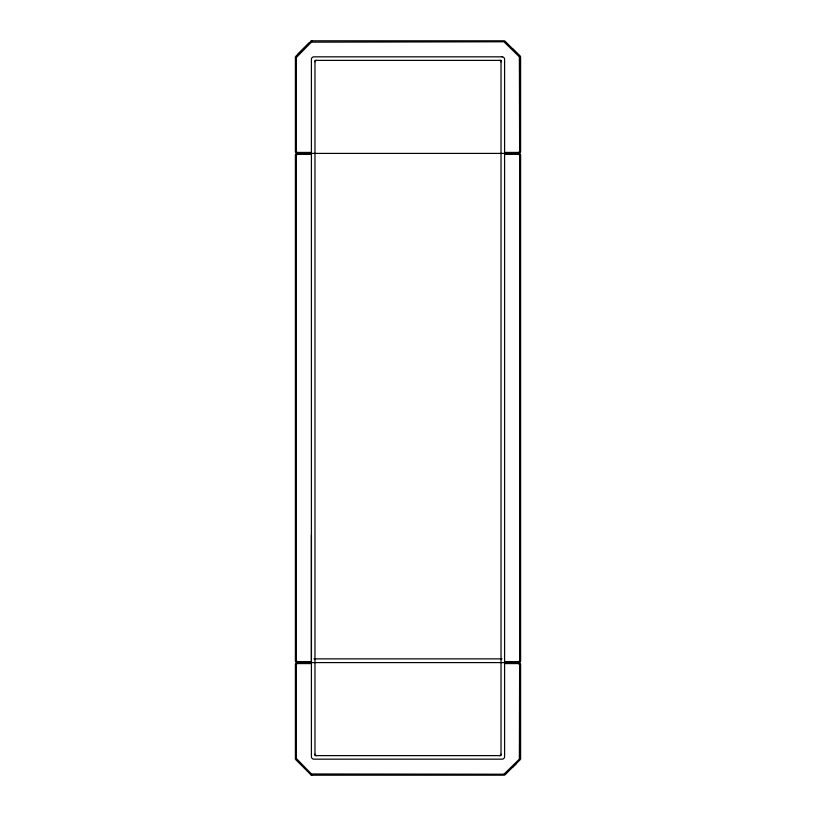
<?xml version="1.0" encoding="UTF-8"?>
<svg xmlns="http://www.w3.org/2000/svg" width="816" height="816" viewBox="0 0 816 816"><rect width="100%" height="100%" fill="white"/><g stroke="black" fill="none" stroke-linecap="round" stroke-linejoin="round"><path stroke-width="1.22" d="M311.416 534.806L311.416 661.613L297.248 661.613L296.371 660.736L296.371 155.264L297.248 154.387L311.416 154.387M504.584 152.429L518.752 152.429L519.629 151.541L519.374 56.875M504.584 154.387L518.752 154.387L519.629 155.264L519.629 660.736L518.752 661.613L504.584 661.613M519.568 151.868L518.752 152.429M519.374 759.125L519.629 664.459L518.752 663.571L504.584 663.571M309.233 42.881L297.463 54.652M518.752 153.408A1.856 1.856 0 0 0 520.608 151.541L520.608 57.497A1.856 1.856 0 0 0 520.067 56.182L505.226 41.341A1.856 1.856 0 0 0 503.911 40.8L312.089 40.8L310.774 41.341L295.933 56.182A1.856 1.856 0 0 0 295.392 57.497L295.392 151.541A1.856 1.856 0 0 0 297.248 153.408L518.752 153.408A1.856 1.856 0 0 1 520.608 155.264L520.608 660.736A1.856 1.856 0 0 1 518.752 662.592L297.248 662.592A1.856 1.856 0 0 1 295.392 660.736L295.392 155.264A1.856 1.856 0 0 1 297.248 153.408M311.375 42.116L296.371 57.497L296.371 151.541L297.248 152.429L311.416 152.429M311.335 42.167L503.911 41.779L519.374 56.875M311.467 773.966L503.911 774.221L519.374 759.125M512.642 767.234L516.355 763.531M504.533 773.966L503.911 774.221M296.626 154.642L297.248 154.387M311.375 40.943L312.089 40.8A1.856 1.856 0 0 0 310.774 41.341M295.392 155.264L296.371 155.264M519.629 155.264L520.608 155.264M313.997 658.869L502.003 658.869M295.392 660.736L296.371 660.736M519.629 660.736L520.608 660.736M311.416 663.571L297.248 663.571L296.371 664.459L296.371 758.503L311.375 773.884M297.248 661.613L296.626 661.358M518.752 663.571L519.629 664.459M297.248 662.592A1.856 1.856 0 0 0 295.392 664.459L295.392 758.503A1.856 1.856 0 0 0 295.933 759.818L310.774 774.659L312.089 775.2L503.911 775.2A1.856 1.856 0 0 0 505.226 774.659L520.067 759.818A1.856 1.856 0 0 0 520.608 758.503L520.608 664.459A1.856 1.856 0 0 0 518.752 662.592M311.375 775.057L312.089 775.2A1.856 1.856 0 0 1 310.774 774.659M520.067 56.182L512.642 48.766M316.445 755.616A1.469 1.469 0 0 1 314.976 754.147M501.024 754.147A1.469 1.469 0 0 1 499.555 755.616M314.976 61.853A1.469 1.469 0 0 1 316.445 60.384M499.555 60.384A1.469 1.469 0 0 1 501.024 61.853M502.136 56.834L313.864 56.834A2.448 2.448 0 0 0 311.416 59.282L311.416 756.718A2.448 2.448 0 0 0 313.864 759.166L502.136 759.166A2.448 2.448 0 0 0 504.584 756.718L504.584 59.282A2.448 2.448 0 0 0 502.136 56.834M501.024 60.384L314.976 60.384L314.976 755.616L501.024 755.616L501.024 60.384"/></g></svg>
